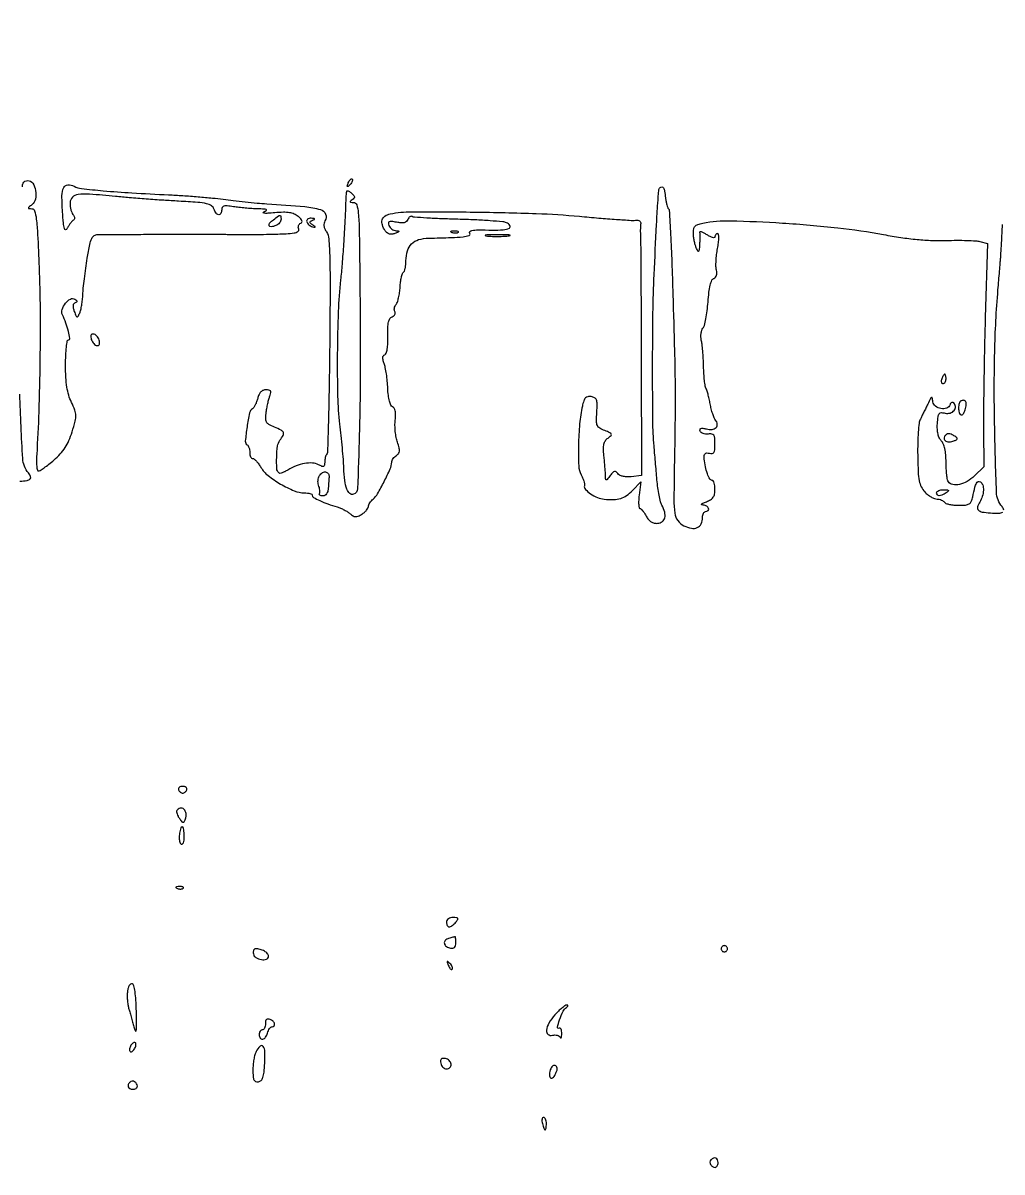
# Model space of a CAD drawing. Extents: x 0 to 4160, y 0 to 3120.
# Drawn here: x 2137.4 to 2450.9, y 2441.5 to 2809.5 of the extents above; entities that cross this region are included whole.
import ezdxf

# ---------------------------------------------------------------- set-up
doc = ezdxf.new("R2010")
doc.units = 0

msp = doc.modelspace()

# ---------------------------------------------------------------- linework, layer by layer
for points in [[(4159.499279, 606.274193, 0.000001), (4159.667734, 974.478125, 0.000057)], [(757.647081, 3119.740147, 0.000002), (520.492565, 3119.487217, 0.4139)], [(1964.75, 0.149832, 0.000016), (2717.930904, 0.232101, 0.000028), (3351.473438, 0.357111)], [(2451.490519, 2653.498783, 0.109129), (2450.934727, 2654.578649, -0.165514), (2449.164106, 2659.216896, -0.004503), (2448.556348, 2681.224011, -0.010149), (2448.595117, 2704.100016, -0.015312), (2449.643103, 2724, -0.000006), (2449.897988, 2727.054707, -0.000006), (2450.146425, 2730.03125, -0.000006), (2450.359574, 2732.584236, -0.000031), (2450.477883, 2734, 0.004942), (2450.57519, 2735.320612, 0.001393), (2450.700798, 2737.38125, 0.001404), (2450.829726, 2739.710942, 0.001482), (2450.943156, 2742, -0.004643), (2451.105003, 2744.895695, -0.068504)], [(2137.172662, 2757.019789, -0.08863), (2137.429976, 2758.19074, -0.181736), (2137.984328, 2758.782636, -0.115154), (2138.915613, 2759, -0.256363), (2140.468823, 2758.147609, -0.100611), (2141.373481, 2755.790173, -0.090938), (2141.331258, 2753.06769, -0.1792), (2140.213015, 2751.25, 0.007565), (2139.256328, 2750.476732, 0.219908), (2139.12477, 2750.199431, 0.398421), (2139.282513, 2750.029507, 0.016068), (2140.200452, 2750, -0.335479), (2141.097319, 2749.321925, -0.038203), (2141.63385, 2746.671153, -0.018546), (2142.058368, 2741.761507, -0.002407), (2142.524862, 2731.25, -0.008339), (2142.835271, 2717.672875, -0.004809), (2142.779075, 2701.32374, -0.004807), (2142.407647, 2684.940963, -0.008168), (2141.741516, 2671.25, 0.015901), (2141.674763, 2669.237212, 0.026418), (2141.762084, 2667.542188, 0.024868), (2141.959594, 2666.269978, 0.355721), (2142.291055, 2666, 0.143911), (2142.826225, 2666.157291, 0.010294), (2144.125486, 2667.031564, 0.013803), (2145.648271, 2668.166522, 0.009961), (2147.284712, 2669.511708, 0.030307), (2149.313795, 2671.473513, 0.042455), (2150.852489, 2673.469254, 0.041311), (2152.061168, 2675.738769, 0.026688), (2153.092279, 2678.533747, 0.0113), (2154.075223, 2681.98497, 0.068954), (2154.291498, 2683.822251, 0.085431), (2153.971985, 2685.475046, 0.02217), (2152.898603, 2687.973733, -0.040611), (2152.013663, 2690.26279, -0.032642), (2151.43104, 2692.838445, -0.02634), (2151.103538, 2695.960033, -0.012967), (2151, 2699.951694, -0.010648), (2151.065721, 2703.037453, -0.017598), (2151.268234, 2705.63581, -0.011777), (2151.550625, 2707.691326, -0.368067), (2151.913136, 2708, 0.454789), (2152.329493, 2708.477466, 0.024626), (2151.912642, 2710.695574, 0.028062), (2151.108377, 2713.379779, 0.025642), (2149.987789, 2716.041346, -0.194793), (2149.878248, 2717.724098, -0.088083), (2150.947488, 2719.702551, -0.097247), (2152.540673, 2721.060137, -0.272836), (2153.950298, 2721.030718, -0.031653), (2154.510651, 2720.633327, -0.202234), (2154.671513, 2720.332875, -0.286217), (2154.543712, 2720.078164, -0.056678), (2154.05951, 2719.85317, 0.154324), (2153.605922, 2719.523851, 0.134717), (2153.393798, 2718.97493, 0.08342), (2153.446705, 2718.168555, 0.030595), (2153.777791, 2717.071651, 0.008425), (2154.355107, 2715.588313, 0.232241), (2154.658683, 2715.318602, 0.353202), (2154.967474, 2715.452461, 0.015267), (2155.51979, 2716.589531, 0.047011), (2155.861019, 2717.593316, 0.015711), (2156.172902, 2719.1138, 0.015479), (2156.414431, 2720.828444, 0.01706), (2156.539814, 2722.5, -0.015176), (2156.685725, 2724.548674, -0.004918), (2157.023191, 2727.56857, -0.004897), (2157.464496, 2730.920199, -0.005487), (2157.956315, 2734.137685, -0.007153), (2158.741724, 2738.529548, -0.057082), (2159.359531, 2740.489839, -0.147667), (2160.162766, 2741.419515, -0.143873), (2161.354857, 2741.761317, 0.002075), (2162.862076, 2741.757697, 0.00008), (2168.451114, 2741.768356, 0.000143), (2175.064916, 2741.78391, 0.000101), (2182.5, 2741.805014, -0.000639), (2189.960349, 2741.81815, -0.000884), (2196.653125, 2741.809536, -0.000549), (2202.284778, 2741.786143, -0.011023), (2204, 2741.739311, 0.012083), (2205.506275, 2741.70138, 0.001641), (2208.661115, 2741.708543, 0.001889), (2212.399754, 2741.743432, 0.001593), (2216.356989, 2741.807929, 0.004922), (2221.629729, 2741.962613, 0.033502), (2224.218194, 2742.238417, 0.099099), (2225.423261, 2742.706765, 0.356261), (2225.663166, 2743.435392, -0.082323), (2225.543042, 2744.021559, -0.089827), (2225.624841, 2744.596538, -0.097199), (2225.892956, 2745.071087, -0.116733), (2226.306177, 2745.372571, 0.170933), (2226.674524, 2745.706544, 0.216902), (2226.705619, 2746.159625, 0.102854), (2226.326297, 2746.759771, 0.028192), (2225.5, 2747.523067, 0.07239), (2224.240385, 2748.286512, 0.061873), (2222.746155, 2748.710968, 0.044307), (2220.780568, 2748.838176, 0.016268), (2218, 2748.681016, -0.007952), (2215.764816, 2748.517357, -0.038796), (2214.497163, 2748.54318, -0.39619), (2214.312605, 2748.75427, -0.292833), (2214.5, 2749.024843, 0.048101), (2215.271644, 2749.437869, 0.587455), (2215.25067, 2749.702577, 0.09603), (2214.551518, 2749.872163, 0.006543), (2212.5, 2749.94072, -0.010841), (2210.696417, 2750.016518, -0.006635), (2208.573438, 2750.180209, -0.00665), (2206.474522, 2750.398272, -0.011748), (2204.75, 2750.641848, 0.015385), (2202.76645, 2750.907312, 0.091659), (2201.729838, 2750.82365, 0.203698), (2201.199937, 2750.407925, 0.126585), (2201, 2749.630842, -0.109882), (2200.735256, 2748.440711, -0.321456), (2200.042163, 2748.052131, -0.217866), (2199.184466, 2748.566368, -0.073719), (2198.529728, 2749.906337, 0.17543), (2197.73282, 2750.944545, 0.088376), (2196.186881, 2751.584569, 0.035757), (2193.3135, 2752.003402, 0.004801), (2187.21234, 2752.392322, -0.003267), (2182.420101, 2752.683047, -0.00209), (2176.856125, 2753.080458, -0.002099), (2171.407375, 2753.515549, -0.00392), (2167, 2753.920935, 0.006228), (2158.715767, 2754.644367, 0.052939), (2154.988581, 2754.528304, 0.161436), (2153.181197, 2753.639536, 0.193179), (2152.42673, 2751.913156, 0.037785), (2152.472902, 2750.891934, 0.031129), (2152.671368, 2749.819289, 0.032199), (2152.980253, 2748.853578, 0.069216), (2153.362428, 2748.173785, -0.04967), (2153.747634, 2747.54706, -0.113404), (2153.871287, 2747.009289, -0.144205), (2153.73745, 2746.554609, -0.102648), (2153.362756, 2746.173785, 0.066442), (2152.913192, 2745.778193, 0.024159), (2152.386128, 2745.110424, 0.023453), (2151.873006, 2744.31509, 0.025845), (2151.454453, 2743.5, -0.334747), (2151.02303, 2743.26317, -0.301935), (2150.637417, 2743.608587, -0.039952), (2150.325095, 2745.385334, -0.005985), (2150.027394, 2749, -0.017311), (2149.843731, 2754.158908, -0.107096), (2150.399617, 2756.73648, -0.280129), (2151.690355, 2757.617161, -0.132523), (2153.73675, 2757.178818, 0.090166), (2156.105203, 2756.459956, 0.006247), (2163.072846, 2755.744402, 0.0077), (2172.216137, 2755.062473, 0.003665), (2184, 2754.452523, -0.005441), (2188.532468, 2754.201776, -0.004191), (2193.471875, 2753.832966, -0.004238), (2198.082964, 2753.410401, -0.010086), (2201.5, 2752.998263, 0.005905), (2204.686816, 2752.586832, 0.003489), (2208.5, 2752.167204, 0.00349), (2212.313495, 2751.801335, 0.005977), (2215.5, 2751.556408, -0.004891), (2227.683961, 2750.646529, -0.050627), (2232.624916, 2749.719377, -0.228493), (2234.264624, 2748.234366, -0.24204), (2234.071778, 2746.081899, 0.097707), (2233.784518, 2745.340188, 0.078233), (2233.768585, 2744.481987, 0.066541), (2234.030213, 2743.538392, 0.044199), (2234.561236, 2742.546887, -0.128079), (2235.307388, 2740.334405, -0.010538), (2235.610709, 2734.202212, -0.008199), (2235.72792, 2724.395377, -0.001482), (2235.592846, 2706.167023, -0.001673), (2235.412014, 2692.986595, -0.002714), (2235.160071, 2681.787069, -0.000424), (2234.874964, 2671.879023, -0.191227), (2234.618702, 2671.285369, 0.103131), (2234.380298, 2670.921378, 0.032643), (2234.181744, 2670.299533, 0.031024), (2234.0456, 2669.558841, 0.029946), (2234, 2668.79815, -0.041668), (2233.920753, 2667.848879, -0.259656), (2233.626895, 2667.481502, -0.197574), (2233.091155, 2667.482621, -0.024801), (2232.020519, 2667.989018, 0.107742), (2230.068112, 2668.543557, 0.057983), (2227.557773, 2668.40849, 0.051774), (2224.815911, 2667.640665, 0.045592), (2222.163236, 2666.30113, -0.024138), (2221.230679, 2665.778915, -0.035387), (2220.361921, 2665.42032, -0.038528), (2219.655247, 2665.244611, -0.24262), (2219.312511, 2665.354156, -0.184243), (2218.656435, 2666.819363, -0.02237), (2218.613835, 2670.409381, -0.024667), (2218.909957, 2674.004147, -0.130353), (2219.656488, 2675.816374, 0.033088), (2220.705801, 2677.404593, 0.232364), (2220.760798, 2678.303959, 0.178693), (2220.072775, 2679.043683, 0.018813), (2217.890677, 2680.045283, -0.030174), (2216.130176, 2680.902289, -0.142809), (2215.354282, 2681.696494, -0.133566), (2215.099437, 2682.812648, -0.025131), (2215.292144, 2684.916603, -0.010898), (2215.539471, 2686.416875, -0.00976), (2215.860136, 2687.96144, -0.009838), (2216.202432, 2689.336948, -0.029922), (2216.508455, 2690.25, 0.05317), (2216.749465, 2691.097753, 0.204558), (2216.625793, 2691.619348, 0.190306), (2216.153609, 2691.914285, 0.045585), (2215.215397, 2692, 0.095112), (2214.296164, 2691.823544, 0.104374), (2213.541557, 2691.321236, 0.086382), (2212.954584, 2690.469058, 0.046263), (2212.529124, 2689.260017, -0.025206), (2212.195706, 2688.167892, -0.027853), (2211.763191, 2687.151699, -0.028813), (2211.300463, 2686.335404, -0.111436), (2210.887389, 2685.930402, 0.204302), (2209.94606, 2684.595443, 0.01524), (2209.128615, 2680.119254, 0.013481), (2208.56615, 2675.576642, 0.285784), (2209.144552, 2674.410662, -0.124436), (2209.473182, 2674.071495, -0.047179), (2209.748712, 2673.467107, -0.043028), (2209.936761, 2672.722717, -0.040382), (2210, 2671.940983, 0.04664), (2210.069449, 2671.198086, 0.066603), (2210.277143, 2670.570164, 0.086718), (2210.583078, 2670.146529, 0.195522), (2210.943464, 2670, -0.178697), (2211.411921, 2669.827053, -0.030206), (2212.109962, 2669.153269, -0.029739), (2212.868612, 2668.221274, -0.022554), (2213.589655, 2667.117512, 0.09398), (2215.838185, 2664.558854, 0.033498), (2219.882482, 2661.818976, 0.033358), (2224.237734, 2659.651497, 0.099095), (2227.492673, 2659, -0.028544), (2228.453345, 2658.945112, -0.044695), (2229.263473, 2658.777958, -0.055887), (2229.830455, 2658.535253, -0.269954), (2230, 2658.244111, 0.269251), (2230.398357, 2657.557989, 0.019512), (2232.418828, 2656.50682, 0.023789), (2235.022367, 2655.427069, 0.017441), (2238, 2654.470993, -0.030128), (2239.078082, 2654.094425, -0.020688), (2240.251549, 2653.545341, -0.020911), (2241.34124, 2652.920211, -0.039285), (2242.154208, 2652.313422, 0.043874), (2243.111323, 2651.612607, 0.127357), (2243.890962, 2651.379122, 0.116122), (2244.729857, 2651.543574, 0.033377), (2245.904208, 2652.17225, 0.035893), (2246.706208, 2652.757003, 0.040163), (2247.384361, 2653.430617, 0.044012), (2247.856184, 2654.090813, 0.133927), (2248, 2654.618102, -0.10014), (2248.106182, 2655.142955, -0.041134), (2248.444045, 2655.789639, -0.038569), (2248.93324, 2656.445624, -0.040072), (2249.511643, 2657.009663, 0.089278), (2250.946414, 2658.713123, 0.013774), (2253.051836, 2662.619295, 0.013731), (2254.939309, 2666.635309, 0.090054), (2255.449414, 2668.791878, -0.089861), (2255.581795, 2669.352501, -0.04942), (2255.926922, 2669.96967, -0.047115), (2256.415075, 2670.545938, -0.05512), (2256.979382, 2670.987258, 0.093775), (2257.659767, 2671.609231, 0.143295), (2257.938478, 2672.35293, 0.084234), (2257.837816, 2673.418793, 0.018187), (2257.290971, 2675.19538, -0.037735), (2256.882578, 2676.733431, -0.021562), (2256.612395, 2678.637128, -0.021443), (2256.505089, 2680.586645, -0.033093), (2256.596248, 2682.27144, 0.023358), (2256.721696, 2683.974946, 0.0562), (2256.61387, 2685.233279, 0.084843), (2256.286152, 2686.085673, 0.168586), (2255.739616, 2686.546424, -0.196708), (2255.171301, 2687.081051, -0.043584), (2254.716108, 2688.366367, -0.034998), (2254.37932, 2690.183238, -0.017877), (2254.199451, 2692.497362, 0.013456), (2254.043456, 2694.763428, 0.012613), (2253.763611, 2697.067498, 0.012693), (2253.411932, 2699.098276, 0.04164), (2253.035838, 2700.40574, -0.02794), (2252.675133, 2701.541731, -0.080299), (2252.599915, 2702.362981, -0.134969), (2252.793567, 2702.915282, -0.162276), (2253.231748, 2703.243916, 0.239649), (2253.696231, 2703.714739, 0.036231), (2254.015107, 2705.0421, 0.031272), (2254.202164, 2706.891301, 0.01615), (2254.216099, 2709.21678, -0.013519), (2254.218116, 2711.968519, -0.048064), (2254.435657, 2713.716382, -0.084165), (2254.881065, 2714.806723, -0.163596), (2255.59782, 2715.399163, 0.074517), (2256.133274, 2715.702317, 0.103876), (2256.486854, 2716.12222, 0.124151), (2256.604347, 2716.590531, 0.138972), (2256.477292, 2717.036742, -0.110549), (2256.306004, 2717.531373, -0.0698), (2256.322078, 2718.144583, -0.064761), (2256.514505, 2718.778021, -0.067216), (2256.860928, 2719.332429, 0.093953), (2257.276657, 2720.083802, 0.022314), (2257.664667, 2721.467519, 0.022178), (2257.97379, 2723.124675, 0.020286), (2258.146311, 2724.852777, -0.016719), (2258.301351, 2726.526438, -0.022865), (2258.559688, 2728.017735, -0.020696), (2258.872817, 2729.201311, -0.181246), (2259.199293, 2729.62317, 0.169805), (2259.511849, 2730.009032, 0.03058), (2259.774135, 2730.910019, 0.029917), (2259.960981, 2732.050972, 0.023139), (2260.031803, 2733.309017, -0.068465), (2260.503259, 2736.500057, -0.126097), (2261.83117, 2738.744418, -0.125411), (2264.080761, 2740.081112, -0.067323), (2267.292714, 2740.573707, 0.003116), (2274.583791, 2740.74847, 0.019347), (2278.316024, 2741.005976, 0.042223), (2280.260761, 2741.383967, 0.497943), (2280.5, 2742, -0.300373), (2280.519587, 2742.652201, -0.202479), (2281.172692, 2743.059502, -0.040633), (2283.04962, 2743.20401, -0.003769), (2287.705574, 2743.148512, 0.023914), (2291.160234, 2743.246524, 0.101237), (2293.140419, 2743.811582, 0.450918), (2293.342328, 2744.623262, 0.145031), (2292.244256, 2745.509986, 0.076529), (2291.011447, 2745.809716, 0.004031), (2286.954741, 2746.125475, 0.006276), (2282.105232, 2746.40252, 0.004519), (2276.686776, 2746.594828, -0.003324), (2271.332728, 2746.772035, -0.005062), (2266.686789, 2747.003858, -0.001996), (2262.713938, 2747.258362, -0.122002), (2262.04156, 2747.474314, 0.171163), (2261.680128, 2747.553066, 0.120146), (2261.287491, 2747.403637, 0.090781), (2260.921274, 2747.038543, 0.059936), (2260.642842, 2746.511645, -0.122822), (2260.196835, 2745.874629, -0.120832), (2259.501341, 2745.51691, -0.079784), (2258.477455, 2745.43964, -0.02838), (2257.020097, 2745.645981, 0.014314), (2255.363481, 2745.928253, 0.134933), (2254.654697, 2745.836957, 0.321183), (2254.409697, 2745.439938, 0.074576), (2254.589028, 2744.628592, 0.078141), (2254.950536, 2744.000666, 0.062468), (2255.513033, 2743.457753, 0.0634), (2256.182171, 2743.077928, 0.086943), (2256.856989, 2742.929715, -0.019347), (2257.635879, 2742.866141, -0.497408), (2257.727968, 2742.708074, -0.194518), (2257.514543, 2742.492271, -0.008225), (2256.5, 2742.074939, -0.057286), (2255.535293, 2741.818971, -0.101187), (2254.715975, 2741.865539, -0.107415), (2254.013666, 2742.224475, -0.070685), (2253.397288, 2742.895225, -0.071453), (2252.459861, 2744.790243, -0.148899), (2252.425448, 2746.421498, -0.173184), (2253.286217, 2747.633606, -0.103602), (2254.929637, 2748.335927, -0.049199), (2261.889702, 2749.027773, -0.00335), (2281.780437, 2748.909562, -0.005214), (2301.75825, 2748.448547, -0.014997), (2315.59467, 2747.568855, 0.002306), (2321.833318, 2747.012943, 0.003223), (2327.415309, 2746.5777, 0.001947), (2332.11657, 2746.260005, 0.042222), (2333.5, 2746.288804, -0.05509), (2334.287495, 2746.284977, -0.111278), (2334.870045, 2746.081152, -0.156869), (2335.187914, 2745.704819, -0.149089), (2335.235099, 2745.205296, 0.030574), (2335.143241, 2744.556699, 0.011589), (2335.091675, 2743.643106, 0.011428), (2335.08134, 2742.644528, 0.013699), (2335.118838, 2741.705296, -0.014978), (2335.181322, 2740.032911, -0.00018), (2335.257967, 2729.132181, -0.00054), (2335.328428, 2716.531591, -0.000353), (2335.383739, 2702), (2335.5, 2664.5), (2332.104865, 2664.175817, -0.033483), (2330.667699, 2664.135199, -0.047889), (2329.404663, 2664.305971, -0.057454), (2328.420171, 2664.659638, -0.132723), (2327.835862, 2665.175817, 0.078436), (2327.327191, 2665.733044, 0.23694), (2326.838663, 2665.836695, 0.141659), (2326.278951, 2665.502954, 0.024989), (2325.480997, 2664.55887, -0.004546), (2324.467396, 2663.255105, -0.229105), (2324.183346, 2663.117741, -0.395039), (2324.003394, 2663.286207, -0.009086), (2323.942598, 2664.55887, 0.010009), (2323.891444, 2665.589785, 0.002721), (2323.769102, 2667.217133, 0.002752), (2323.610064, 2669.062232, 0.002857), (2323.43258, 2670.882432, -0.020075), (2323.29218, 2673.116197, -0.062342), (2323.445424, 2674.614929, -0.091311), (2323.912544, 2675.694004, -0.086865), (2324.739982, 2676.557728, 0.029644), (2325.696789, 2677.351971, 0.320575), (2325.790294, 2677.817425, 0.186642), (2325.362738, 2678.240021, 0.011461), (2323.67471, 2678.92917, -0.04459), (2322.072299, 2679.710755, -0.155777), (2321.324234, 2680.565739, -0.103974), (2321.049627, 2681.903052, -0.01438), (2321.14498, 2684.753875, 0.01239), (2321.24627, 2687.459807, 0.089143), (2321.032401, 2688.742771, 0.182736), (2320.446259, 2689.432368, 0.090536), (2319.341644, 2689.803646, 0.082447), (2318.268573, 2689.78127, 0.158866), (2317.522298, 2689.373124, 0.107905), (2316.979161, 2688.467548, 0.027293), (2316.51741, 2686.803646, 0.031848), (2315.646933, 2681.138106, 0.017885), (2315.277816, 2674.181529, 0.014053), (2315.348765, 2667.64882, 0.117036), (2316.138257, 2664.817946, -0.027053), (2316.610742, 2663.842057, -0.027571), (2316.971741, 2662.826929, -0.028662), (2317.184755, 2661.914028, -0.093058), (2317.176303, 2661.295004, 0.243929), (2317.515257, 2660.113041, 0.05324), (2319.178516, 2658.693152, 0.051307), (2321.369079, 2657.502916, 0.07442), (2323.5, 2656.966447, 0.029846), (2326.542261, 2656.849604, 0.069234), (2328.79238, 2657.211654, 0.078568), (2330.681536, 2658.134954, 0.048136), (2332.569645, 2659.75), (2335.220229, 2662.5), (2334.705271, 2658.25, 0.016065), (2334.560757, 2656.62046, 0.027071), (2334.557742, 2655.248437, 0.02626), (2334.665241, 2654.22289, 0.368957), (2334.926177, 2654, -0.192239), (2335.290005, 2653.854748, -0.029239), (2335.835115, 2653.27271, -0.029188), (2336.425881, 2652.472294, -0.02152), (2336.987092, 2651.524118, 0.050733), (2337.718125, 2650.438831, 0.080232), (2338.562262, 2649.703649, 0.087523), (2339.537736, 2649.312, 0.072569), (2340.656072, 2649.242226, 0.136665), (2342.144283, 2649.792595, 0.181501), (2342.935427, 2650.9849, 0.126101), (2342.892082, 2652.780479, 0.054149), (2341.989131, 2655.020309, -0.063025), (2341.563519, 2656.132411, -0.012735), (2341.113053, 2658.203575, -0.013253), (2340.711799, 2660.655881, -0.012056), (2340.426254, 2663.204567, -0.000115), (2340.186691, 2665.943934, -0.000085), (2339.923054, 2668.972592, -0.000086), (2339.675097, 2671.832476, -0.000194), (2339.488394, 2674, -0.018953), (2339.103374, 2682.076918, -0.00254), (2339.024183, 2699.106033, -0.003141), (2339.14114, 2716.53217, -0.008508), (2339.512, 2728.886951, -0.000521), (2340.281749, 2744.888857, -0.004868), (2340.687883, 2751.782695, -0.005346), (2341.01307, 2755.87631, -0.175632), (2341.426529, 2756.759862, -0.208692), (2342.004645, 2756.986703, -0.267925), (2342.479436, 2756.688297, -0.07904), (2342.846708, 2755.610351, -0.014146), (2343.149134, 2753.5, 0.016829), (2343.325492, 2752.31468, 0.021277), (2343.571502, 2751.234375, 0.019926), (2343.846679, 2750.364251, 0.135666), (2344.104434, 2750, -0.210936), (2344.363091, 2749.490466, -0.000597), (2344.773712, 2741.715625, -0.003349), (2345.170139, 2732.88728, -0.002067), (2345.523888, 2722.5, -0.000912), (2346.030762, 2704.456953, -0.004078), (2346.222298, 2693.878548, -0.005014), (2346.221538, 2684.338262, -0.001893), (2346.036209, 2671, 0.001896), (2345.839982, 2656.871058, 0.036011), (2346.113134, 2652.463677, 0.129133), (2347.064263, 2650.154613, 0.111957), (2349.071835, 2648.462853, 0.071976), (2351.437127, 2647.6433, 0.154093), (2353.336214, 2647.86447, 0.182628), (2354.55772, 2649.080118, 0.107038), (2355, 2651.122445, -0.05129), (2355.073889, 2651.840854, -0.071223), (2355.29375, 2652.448468, -0.091278), (2355.618307, 2652.856918, -0.181272), (2356, 2653, 0.18969), (2356.802562, 2653.315841, 0.300367), (2356.970222, 2654.008881, 0.177632), (2356.338578, 2654.762114, 0.119639), (2355.25, 2655.078947, -0.081856), (2354.736313, 2655.187592, -0.528402), (2354.686841, 2655.401972, -0.105545), (2355.140214, 2655.722274, -0.013645), (2356.25, 2656.162281, 0.045935), (2357.606517, 2656.804196, 0.106747), (2358.428195, 2657.564285, 0.107023), (2358.86176, 2658.594378, 0.046322), (2359, 2660.083333, 0.028679), (2358.93585, 2661.200834, 0.044881), (2358.74051, 2662.143229, 0.056198), (2358.456835, 2662.802458, 0.269278), (2358.116631, 2663, -0.269858), (2357.351061, 2663.445643, -0.040026), (2356.565016, 2665.130721, -0.038315), (2355.922271, 2667.367053, -0.032044), (2355.579467, 2669.813639, -0.036019), (2355.575934, 2670.940028, -0.164723), (2355.824444, 2671.535459, -0.214704), (2356.335773, 2671.767441, -0.064767), (2357.202642, 2671.657259, 0.093185), (2358.110585, 2671.59365, 0.232831), (2358.654349, 2671.944799, 0.117177), (2358.932819, 2672.824419, 0.018329), (2359, 2674.656478, 0.019099), (2358.926756, 2676.57322, 0.131527), (2358.617104, 2677.454359, 0.218101), (2357.991281, 2677.831052, 0.064185), (2356.842953, 2677.812858, -0.058517), (2355.985287, 2677.789579, -0.067908), (2355.190047, 2677.971902, -0.078944), (2354.575323, 2678.32268, -0.14252), (2354.245081, 2678.793616, -0.131079), (2354.208198, 2679.337123, -0.271961), (2354.480128, 2679.644682, -0.117864), (2355.131887, 2679.697644, -0.023089), (2356.293033, 2679.462589, 0.084224), (2358.094267, 2679.322075, 0.173257), (2359.361056, 2679.908131, 0.235651), (2359.737983, 2681.003124, 0.140718), (2359.175576, 2682.293805, -0.075135), (2358.744499, 2683.012058, -0.017981), (2358.259982, 2684.32068, -0.018076), (2357.807324, 2685.880198, -0.017015), (2357.458147, 2687.5, 0.009669), (2357.136806, 2689.104749, 0.011196), (2356.767333, 2690.61875, 0.010302), (2356.400681, 2691.882614, 0.062851), (2356.118661, 2692.5, -0.101899), (2355.868259, 2693.184, -0.009572), (2355.637302, 2694.96875, -0.011958), (2355.451854, 2697.129101, -0.009129), (2355.348751, 2699.5, 0.00762), (2355.2486, 2701.975027, 0.007581), (2355.072963, 2704.450109, 0.007465), (2354.854427, 2706.607893, 0.029246), (2354.622292, 2707.925903, -0.049736), (2354.484425, 2708.953077, -0.043881), (2354.542414, 2710.03244, -0.046323), (2354.773605, 2711.002514, -0.091803), (2355.158107, 2711.690507, 0.111417), (2355.619484, 2712.596983, 0.014733), (2356.091376, 2714.712978, 0.016486), (2356.500002, 2717.294458, 0.013149), (2356.775035, 2720.099892, -0.012555), (2357.076531, 2723.213302, -0.029628), (2357.495935, 2725.506577, -0.037551), (2358.008909, 2727.079819, -0.206391), (2358.633355, 2727.689547, 0.128191), (2359.141988, 2728.05374, 0.098546), (2359.46949, 2728.656164, 0.080944), (2359.580988, 2729.447639, 0.054512), (2359.461998, 2730.354258, -0.057072), (2359.318522, 2731.492445, -0.016536), (2359.356983, 2733.265001, -0.016396), (2359.533328, 2735.274045, -0.016821), (2359.840008, 2737.25, 0.016042), (2360.1303, 2739.101331, 0.029246), (2360.229614, 2740.627593, 0.031614), (2360.166592, 2741.737792, 0.379512), (2359.870895, 2742, 0.116724), (2359.538706, 2741.92138, 0.10053), (2359.255825, 2741.699478, 0.092991), (2359.065928, 2741.367648, 0.083779), (2359, 2740.976947, -0.362768), (2358.790502, 2740.726197, -0.10726), (2358.251217, 2740.745038, -0.056195), (2357.429624, 2741.055129, -0.026724), (2356.450951, 2741.624095, 0.020392), (2355.483102, 2742.203281, 0.046187), (2354.699879, 2742.540138, 0.09942), (2354.220964, 2742.595787, 0.444425), (2354.069372, 2742.397148, -0.040491), (2354.123667, 2741.874985, -0.00703), (2354.132215, 2740.882287, -0.007601), (2354.108094, 2739.714345, -0.006742), (2354.048136, 2738.5, -0.005193), (2353.918517, 2736.732546, -0.18334), (2353.743236, 2736.36618, -0.504882), (2353.506548, 2736.407587, -0.014165), (2353, 2737.5, -0.034182), (2352.665175, 2738.454055, -0.017704), (2352.372382, 2739.683594, -0.017517), (2352.159722, 2740.973901, -0.025392), (2352.070285, 2742.125, -0.051816), (2352.176647, 2743.50771, -0.144524), (2352.610684, 2744.36776, -0.122751), (2353.494113, 2744.936608, -0.032613), (2355.125, 2745.375, -0.055486), (2363.942003, 2746.139903, -0.009773), (2380.575814, 2745.409751, -0.011309), (2398.308524, 2743.880436, -0.019346), (2413, 2741.700084, 0.010432), (2418.515247, 2740.780832, 0.012524), (2423.738348, 2740.155026, 0.013482), (2428.594015, 2739.828046, 0.018146), (2433, 2739.810477, -0.007178), (2436.428931, 2739.872015, -0.008248), (2439.702799, 2739.829754, -0.007532), (2442.472015, 2739.706533, -0.046321), (2443.88187, 2739.490416), (2446.263739, 2738.895702), (2445.572897, 2715.197851, 0.001786), (2445.318156, 2705.23793, 0.001602), (2445.123997, 2694.908172, 0.001606), (2445.009204, 2685.635112, 0.005036), (2445.014844, 2679.404437), (2445.147633, 2667.308874), (2442.099141, 2664.431587, -0.055853), (2439.749819, 2662.664366, -0.076544), (2437.297216, 2661.683217, -0.100103), (2435.181375, 2661.623506, -0.193834), (2433.765313, 2662.5, -0.115248), (2433.477213, 2663.173621, -0.014144), (2433.241942, 2664.76942, -0.01613), (2433.074915, 2666.710544, -0.012676), (2433.015313, 2668.821429, 0.020396), (2432.912006, 2671.185824, 0.034025), (2432.609532, 2673.154188, 0.041335), (2432.132075, 2674.680787, 0.100248), (2431.482393, 2675.660464, -0.089601), (2430.858623, 2676.559297, -0.050889), (2430.43299, 2677.817271, -0.043283), (2430.218216, 2679.363101, -0.029785), (2430.232393, 2681.132881, -0.014119), (2430.453555, 2683.434401, -0.13059), (2430.82498, 2684.354309, -0.239881), (2431.49918, 2684.685385, -0.057755), (2432.771959, 2684.519282, 0.134983), (2434.330625, 2684.555437, 0.147804), (2435.589015, 2685.388951, 0.18339), (2436.014824, 2686.633944, 0.199767), (2435.486634, 2687.793128, 0.135638), (2435.161836, 2687.961921, 0.159461), (2434.818432, 2687.925169, 0.127738), (2434.507239, 2687.675071, 0.07431), (2434.279762, 2687.25, -0.21877), (2433.21134, 2686.156451, -0.134166), (2431.385623, 2685.974141, -0.126232), (2429.640534, 2686.749994, -0.191079), (2428.819551, 2688.171624, 0.016815), (2428.593099, 2689.417999, 0.47566), (2428.336536, 2689.548152, 0.175284), (2427.999251, 2689.223999, 0.005167), (2427.133329, 2687.421624, -0.002344), (2426.537381, 2686.163033, -0.00181), (2425.876328, 2684.796412, -0.00183), (2425.249627, 2683.524513, -0.004387), (2424.773333, 2682.587438, 0.090956), (2424.391791, 2681.343487, 0.01055), (2424.113797, 2678.429003, 0.012404), (2423.94089, 2674.916767, 0.009835), (2423.922982, 2671.116787, 0.006834), (2424.077132, 2665.733103, 0.037101), (2424.416237, 2662.834546, 0.068414), (2425.069105, 2660.911232, 0.07271), (2426.207292, 2659.279348, 0.036899), (2427.157096, 2658.407127, 0.035281), (2428.238569, 2657.669559, 0.037353), (2429.287186, 2657.158691, 0.094951), (2430.115297, 2657, -0.051237), (2430.836919, 2656.925858, -0.048112), (2431.544554, 2656.70625, -0.051646), (2432.135389, 2656.383271, -0.103809), (2432.5, 2656, 0.170287), (2432.979628, 2655.612236, 0.031446), (2434.088554, 2655.29375, 0.03055), (2435.493038, 2655.073256, 0.023664), (2437.039965, 2655, 0.02105), (2439.267683, 2655.093828, 0.116003), (2440.402184, 2655.463707, 0.15583), (2441.080394, 2656.244052, 0.047687), (2441.564471, 2657.75, -0.00694), (2442.276505, 2660.796676, -0.057256), (2442.774186, 2662.127537, -0.199494), (2443.314555, 2662.587078, -0.219552), (2443.992937, 2662.504365, -0.185705), (2444.745061, 2661.514985, -0.078773), (2444.957115, 2659.834824, -0.067164), (2444.62805, 2657.868338, -0.06467), (2443.787855, 2656.03191, 0.071377), (2443.101243, 2654.476613, 0.268325), (2443.356098, 2653.48298, 0.158594), (2444.545668, 2652.862386, 0.025079), (2447.197721, 2652.552993, 0.018018), (2449.906162, 2652.471834, 0.12328), (2451.188969, 2652.801301, 0.345882)], [(2136.371576, 2662.70491, 0.021412), (2138.666133, 2662.967755, 0.1545), (2139.648966, 2663.458927, 0.307484), (2139.805572, 2664.215337, 0.075206), (2139.113244, 2665.363549, -0.160259), (2137.283496, 2670.013232, -0.005071), (2136.316988, 2690.583025, -0.010296)]]:
    msp.add_lwpolyline(points, format="xyb")
for points in [[(2242.124088, 2757.733333, -0.011214), (2241.463552, 2757.106486, -0.400052), (2241.270328, 2757.111181, -0.286372), (2241.21821, 2757.336218, -0.008399), (2241.564293, 2758.293128, -0.036269), (2241.866277, 2758.940734, -0.070189), (2242.210949, 2759.395085, -0.120343), (2242.538684, 2759.59249, -0.278911), (2242.806872, 2759.526461, -0.20742), (2242.927901, 2759.220211, -0.082976), (2242.837219, 2758.768815, -0.063152), (2242.558688, 2758.246577, -0.043285)], [(2242.797334, 2752.853584, 0.026719), (2242.221561, 2752.443648, 0.363269), (2242.173596, 2752.209151, 0.254304), (2242.414352, 2752.052235, 0.017705), (2243.25, 2752.015313, -0.329864), (2244.256171, 2751.25675, -0.049262), (2244.762718, 2748.610082, -0.018357), (2245.046902, 2743.347533, -0.001682), (2245.228648, 2730.25, -0.002705), (2245.383772, 2699.848832, -0.006768), (2245.076558, 2677.655819, -0.002549), (2244.512645, 2660.29736, -0.299817), (2243.265254, 2658.550647, -0.282006), (2242.054485, 2658.773057, -0.121157), (2241.091618, 2660.185763, -0.059815), (2240.429993, 2662.917437, -0.02029), (2240.112681, 2667, 0.008972), (2239.964237, 2669.699362, 0.003611), (2239.668679, 2673.38125, 0.003572), (2239.293319, 2677.34287, 0.004515), (2238.887032, 2681, -0.024082), (2238.248619, 2689.911527, -0.007447), (2238.134694, 2703.365109, -0.007672), (2238.432985, 2717.065288, -0.018539), (2239.183727, 2727.166528, 0.007932), (2239.67004, 2732.248922, 0.004013), (2240.129577, 2738.664423, 0.003494), (2240.557227, 2746.226338, 0.002347), (2240.944915, 2754.872445, -0.052245), (2241.040622, 2755.530116, -0.327748), (2241.287432, 2755.73318, -0.171419), (2241.707521, 2755.610329, -0.017171), (2242.547334, 2754.960716, -0.02978), (2243.292543, 2754.263321, -0.161609), (2243.524376, 2753.769006, -0.223661), (2243.37786, 2753.329802, -0.060935)], [(2220, 2746.606989, -0.104296), (2219.877764, 2746.027358, -0.066683), (2219.517331, 2745.437957, -0.062725), (2218.985068, 2744.928518, -0.068054), (2218.356872, 2744.58345, -0.054799), (2216.859413, 2744.190031, -0.344208), (2216.216417, 2744.554422, -0.28895), (2216.35505, 2745.360243, -0.047579), (2217.573001, 2746.478529, -0.00494), (2219.205141, 2747.688151, -0.144758), (2219.68807, 2747.859198, -0.397776), (2219.94335, 2747.642297, -0.027338)], [(2228.229167, 2745.8125, 0.083716), (2228.486119, 2745.32936, 0.051259), (2228.93099, 2744.859668, 0.049672), (2229.483253, 2744.472989, 0.061964), (2230.0625, 2744.236369, 0.006703), (2230.8634, 2744.031324, 0.445829), (2230.967883, 2744.10304, 0.274397), (2230.902507, 2744.255493, 0.004731), (2230.136847, 2744.802818, -0.022599), (2229.42869, 2745.348288, -0.220802), (2229.273695, 2745.682159, -0.27193), (2229.442858, 2745.9702, -0.032574), (2230.136847, 2746.300002, 0.030313), (2230.670341, 2746.550584, 0.458344), (2230.708309, 2746.727393, 0.208447), (2230.46603, 2746.863479, 0.014433), (2229.666667, 2746.921053, 0.064316), (2228.994449, 2746.863492, 0.111215), (2228.488151, 2746.627981, 0.151452), (2228.227143, 2746.257122, 0.159943)], [(2276.729167, 2742.395833, -0.126455), (2276.402231, 2742.202593, -0.060344), (2275.916927, 2742.123424, -0.05415), (2275.359369, 2742.160852, -0.051402), (2274.8125, 2742.316886, -0.054073), (2274.395823, 2742.538436, -0.470617), (2274.37858, 2742.720685, -0.168741), (2274.670344, 2742.862007, -0.018894), (2275.416667, 2742.921053, -0.028489), (2276.112848, 2742.910055, -0.077125), (2276.592839, 2742.799335, -0.208169), (2276.77538, 2742.614691, -0.296942)], [(2285.727696, 2741.278268, 0.02012), (2287.234338, 2741.152063, 0.010546), (2289.11537, 2741.110215, 0.010474), (2291.048239, 2741.148479, 0.015806), (2292.727696, 2741.270202, 0.062969), (2293.351289, 2741.416037, 0.78507), (2293.335636, 2741.550546, 0.026082), (2292.006031, 2741.645979, 0.004587), (2289.5, 2741.67186, 0.004873), (2286.985512, 2741.650253, 0.021409), (2285.504386, 2741.559569, 0.613017), (2285.45162, 2741.422293, 0.180442)], [(2159.154497, 2708.448034, 0.061282), (2159.386587, 2707.733074, 0.053155), (2159.79375, 2707.057674, 0.055874), (2160.305054, 2706.520093, 0.094625), (2160.845503, 2706.217698, 0.100052), (2161.389327, 2706.151022, 0.215807), (2161.751111, 2706.34986, 0.158392), (2161.910592, 2706.817, 0.05162), (2161.845503, 2707.551966, 0.061282), (2161.613413, 2708.266926, 0.053155), (2161.20625, 2708.942326, 0.055874), (2160.694946, 2709.479907, 0.094625), (2160.154497, 2709.782302, 0.100052), (2159.610673, 2709.848978, 0.215807), (2159.248889, 2709.65014, 0.158392), (2159.089408, 2709.183, 0.05162)], [(2431.638374, 2695.5, 0.055937), (2431.488865, 2694.925634, 0.100118), (2431.516384, 2694.440625, 0.147206), (2431.710807, 2694.122486, 0.184534), (2432.031385, 2694, 0.152681), (2432.400789, 2694.115494, 0.098158), (2432.715469, 2694.440625, 0.08088), (2432.92777, 2694.926468, 0.062722), (2433, 2695.5, 0.024748), (2432.971531, 2696.074824, 0.039339), (2432.884553, 2696.559375, 0.046727), (2432.758929, 2696.903916, 0.289661), (2432.606989, 2697, 0.222225), (2432.420671, 2696.912889, 0.030693), (2432.160341, 2696.559375, 0.030395), (2431.887494, 2696.074558, 0.02136)], [(2437.63948, 2688.306147, 0.15094), (2437.120892, 2687.323937, 0.06076), (2437.021581, 2685.793339, 0.066473), (2437.282228, 2684.433128, 0.322732), (2437.883369, 2684, 0.276209), (2438.668624, 2684.469617, 0.059711), (2439.270563, 2686.005335, 0.059345), (2439.49505, 2687.649153, 0.264522), (2439.0456, 2688.471818, 0.091359), (2438.704527, 2688.604642, 0.076758), (2438.316313, 2688.618598, 0.076668), (2437.941553, 2688.514752, 0.090759)], [(2432.542705, 2677.069098, 0.210158), (2432.423974, 2676.222198, 0.214103), (2432.968857, 2675.571124, 0.128164), (2434.122385, 2675.340671, 0.077317), (2435.493604, 2675.635919, 0.026808), (2436.317462, 2676.003842, 0.22162), (2436.562699, 2676.31918, 0.275533), (2436.452076, 2676.661085, 0.038814), (2435.833846, 2677.123851, 0.03435), (2434.661563, 2677.758651, 0.111524), (2433.801308, 2677.937961, 0.158161), (2433.124208, 2677.705766, 0.093556)], [(2235.4, 2664.166667, 0.003377), (2235.351647, 2663.553939, 0.00098), (2235.285313, 2662.608333, 0.000985), (2235.214765, 2661.542704, 0.001052), (2235.15, 2660.5, -0.05014), (2234.983348, 2659.468136, -0.085034), (2234.619595, 2658.674947, -0.109168), (2234.090561, 2658.17845, -0.13486), (2233.440983, 2658, -0.047331), (2232.874186, 2658.053775, -0.100023), (2232.467381, 2658.220313, -0.172539), (2232.283793, 2658.466308, -0.208935), (2232.315851, 2658.75, 0.123104), (2232.43614, 2659.169112, 0.03429), (2232.412723, 2659.856925, 0.032401), (2232.277427, 2660.657744, 0.029032), (2232.036342, 2661.465064, -0.114587), (2231.850734, 2663.003541, -0.107027), (2232.351942, 2664.509133, -0.128672), (2233.338896, 2665.48599, -0.205025), (2234.5, 2665.625845, -0.1033), (2234.874386, 2665.425939, -0.080627), (2235.176875, 2665.07655, -0.077362), (2235.362892, 2664.634427, -0.082522)], [(2433, 2659, -0.031558), (2431.698623, 2658.270972, -0.112355), (2430.772965, 2658.060308, -0.234725), (2430.224247, 2658.332924, -0.163584), (2430, 2659, -0.210568), (2430.167975, 2659.381177, -0.082215), (2430.660937, 2659.701752, -0.062416), (2431.388595, 2659.917196, -0.042523), (2432.25, 2659.984687, -0.011293), (2433.444209, 2659.949578, -0.220444), (2433.762149, 2659.781653, -0.409657), (2433.728886, 2659.520491, -0.023197)], [(2187.191667, 2563.925, 0.073624), (2187.399741, 2563.514089, 0.066918), (2187.723802, 2563.165781, 0.070382), (2188.110048, 2562.930417, 0.102038), (2188.5, 2562.85, 0.102038), (2188.889952, 2562.930417, 0.070382), (2189.276198, 2563.165781, 0.066918), (2189.600259, 2563.514089, 0.073624), (2189.808333, 2563.925, 0.159683), (2189.810399, 2564.333474, 0.143818), (2189.571823, 2564.684219, 0.107546), (2189.111023, 2564.920344, 0.064908), (2188.5, 2565, 0.064908), (2187.888977, 2564.920344, 0.107546), (2187.428177, 2564.684219, 0.143818), (2187.189601, 2564.333474, 0.159683)], [(2186.647693, 2557.238972, 0.168583), (2186.555307, 2556.824958, 0.05004), (2186.69535, 2556.182039, 0.043976), (2187.010117, 2555.442428, 0.035292), (2187.470409, 2554.709581, 0.014298), (2188.257488, 2553.695372, 0.203935), (2188.65499, 2553.488488, 0.300875), (2188.984871, 2553.671709, 0.028227), (2189.384977, 2554.560852, 0.125654), (2189.585585, 2556.276347, 0.167217), (2188.88674, 2557.669481, 0.252866), (2187.72469, 2558.002533, 0.20297)], [(2187.92569, 2551.75, 0.031708), (2187.521261, 2549.987248, 0.044759), (2187.404321, 2548.380963, 0.053116), (2187.559664, 2547.123526, 0.199634), (2188.013964, 2546.49137, 0.307689), (2188.396678, 2546.507997, 0.137788), (2188.71922, 2546.926574, 0.067306), (2188.933329, 2547.771176, 0.028474), (2189, 2548.940983, 0.015365), (2188.963954, 2550.113677, 0.025146), (2188.853125, 2551.101414, 0.022583), (2188.696204, 2551.847967, 0.342095), (2188.5, 2552, 0.046922), (2188.303213, 2551.981492, 0.055812), (2188.125046, 2551.926562, 0.065087), (2187.990463, 2551.845787, 0.154033)], [(2186.8125, 2532.316886, 0.051402), (2187.359369, 2532.160852, 0.05415), (2187.916927, 2532.123424, 0.060344), (2188.402231, 2532.202593, 0.126455), (2188.729167, 2532.395833, 0.296942), (2188.77538, 2532.614691, 0.208169), (2188.592839, 2532.799335, 0.077125), (2188.112848, 2532.910055, 0.028489), (2187.416667, 2532.921053, 0.018894), (2186.670344, 2532.862007, 0.168741), (2186.37858, 2532.720685, 0.470617), (2186.395823, 2532.538436, 0.054073)], [(2273, 2521.5, 0.056567), (2273.06512, 2520.926247, 0.075975), (2273.257782, 2520.440625, 0.095133), (2273.542775, 2520.115056, 0.167044), (2273.877555, 2520, 0.117955), (2274.299442, 2520.100931, 0.036411), (2274.863015, 2520.440625, 0.034151), (2275.45889, 2520.925951, 0.031583), (2276, 2521.5, 0.027702), (2276.605635, 2522.317973, 0.285199), (2276.61621, 2522.719951, 0.243483), (2276.250092, 2522.95142, 0.02153), (2275.122445, 2523, 0.064485), (2274.286452, 2522.891732, 0.089651), (2273.603741, 2522.573317, 0.107148), (2273.159295, 2522.088601, 0.132926)], [(2273.694661, 2516.300017, 0.137252), (2272.604054, 2515.666222, 0.248196), (2272.32119, 2514.700739, 0.197146), (2272.96525, 2513.740601, 0.100101), (2274.332866, 2513.176676, 0.089805), (2275.064263, 2513.167582, 0.162135), (2275.587964, 2513.445688, 0.135583), (2275.899788, 2514.028012, 0.055584), (2276, 2514.926676, 0.011344), (2275.982141, 2515.713761, 0.020419), (2275.926562, 2516.356886, 0.017601), (2275.848463, 2516.834049, 0.485463), (2275.75, 2516.883999, -0.037184), (2275.577181, 2516.818928, -0.002234), (2275.043119, 2516.664604, -0.003339), (2274.404398, 2516.487726, -0.00246)], [(2361, 2513, 0.099038), (2361.076342, 2512.618362, 0.097945), (2361.29375, 2512.29375, 0.097945), (2361.618362, 2512.076342, 0.099038), (2362, 2512, 0.099038), (2362.381638, 2512.076342, 0.097945), (2362.70625, 2512.29375, 0.097945), (2362.923658, 2512.618362, 0.099038), (2363, 2513, 0.099038), (2362.923658, 2513.381638, 0.097945), (2362.70625, 2513.70625, 0.097945), (2362.381638, 2513.923658, 0.099038), (2362, 2514, 0.099038), (2361.618362, 2513.923658, 0.097945), (2361.29375, 2513.70625, 0.097945), (2361.076342, 2513.381638, 0.099038)], [(2211.176676, 2511.332473, 0.21085), (2211.978502, 2510.178195, 0.097627), (2213.727516, 2509.532976, 0.120827), (2215.356099, 2509.666343, 0.322699), (2216, 2510.56013, 0.185837), (2215.66826, 2511.421863, 0.076368), (2214.681207, 2512.225609, 0.066072), (2213.311846, 2512.802953, 0.066862), (2211.844888, 2513, 0.181586), (2211.493232, 2512.867934, 0.118337), (2211.239592, 2512.510164, 0.08715), (2211.126125, 2511.97058, 0.05629)], [(2273.564293, 2507.706872, 0.036269), (2273.866277, 2507.059266, 0.070189), (2274.210949, 2506.604915, 0.120343), (2274.538684, 2506.40751, 0.278911), (2274.806872, 2506.473539, 0.20742), (2274.927901, 2506.779789, 0.082976), (2274.837219, 2507.231185, 0.063152), (2274.558688, 2507.753423, 0.043285), (2274.124088, 2508.266667, 0.011214), (2273.463552, 2508.893514, 0.400052), (2273.270328, 2508.888819, 0.286372), (2273.21821, 2508.663782, 0.008399)], [(2170.816995, 2499.309286, 0.028457), (2170.742606, 2498.051657, 0.018293), (2170.792876, 2496.590853, 0.018387), (2170.947637, 2495.160142, 0.032577), (2171.19449, 2494, -0.00041), (2171.532954, 2492.795631, -0.000182), (2171.977588, 2491.20625, -0.00018), (2172.447212, 2489.522841, -0.000243), (2172.870653, 2488, 0.041052), (2173.34562, 2486.709966, 0.738916), (2173.626516, 2486.748628, 0.042897), (2173.741904, 2488.273286, 0.002526), (2173.671015, 2492.91951, 0.009693), (2173.525918, 2496.573013, 0.023219), (2173.240423, 2499.268852, 0.025164), (2172.852224, 2501.161953, 0.254982), (2172.322143, 2501.728796, 0.228524), (2171.837162, 2501.665511, 0.109232), (2171.387133, 2501.2052, 0.0715), (2171.028393, 2500.388197, 0.038772)], [(2307.75, 2491.835347, 0.046378), (2305.808886, 2489.201261, 0.105719), (2305.008473, 2486.877604, 0.258942), (2305.534825, 2485.5812, 0.237877), (2306.952053, 2485.277211, -0.05798), (2307.733447, 2485.387284, -0.070112), (2308.468459, 2485.301729, -0.083089), (2309.04675, 2485.04232, -0.149656), (2309.373105, 2484.643842, 0.187796), (2309.555381, 2484.452211, 0.414086), (2309.727527, 2484.514277, 0.082227), (2309.86109, 2484.986754, 0.019311), (2309.921053, 2485.809017, 0.039393), (2309.883395, 2486.653395, 0.087987), (2309.694833, 2487.265489, 0.170931), (2309.395591, 2487.548683, 0.24812), (2309.040082, 2487.524772, -0.655754), (2308.56646, 2487.853857, -0.035704), (2309.219955, 2490.227606, -0.024984), (2310.361991, 2493.006064, -0.134848), (2311.413801, 2494.234687, 0.032742), (2311.795467, 2494.530998, 0.183142), (2311.913543, 2494.7562, 0.363509), (2311.818758, 2494.901927, 0.08028), (2311.5, 2494.945737, 0.148752), (2310.958649, 2494.766957, 0.019534), (2309.985937, 2494.02231, 0.021294), (2308.876208, 2493.019122, 0.016359)], [(2215, 2488.968615, -0.048824), (2214.926259, 2488.215246, -0.068824), (2214.70625, 2487.578281, -0.089007), (2214.381831, 2487.149351, -0.188615), (2214, 2487, 0.148195), (2213.618646, 2486.884432, 0.098894), (2213.29375, 2486.559375, 0.082425), (2213.074694, 2486.073457, 0.064853), (2213, 2485.5, 0.145944), (2213.331197, 2484.389495, 0.302105), (2214.1272, 2484.04887, 0.19441), (2215.080272, 2484.655013, 0.091385), (2215.710251, 2486, -0.038887), (2215.975456, 2486.765484, -0.050447), (2216.339118, 2487.4125, -0.059916), (2216.740524, 2487.858742, -0.181596), (2217.116631, 2488, 0.207562), (2217.792866, 2488.29336, 0.25736), (2217.958995, 2488.948391, 0.145767), (2217.46047, 2489.770897, 0.092764), (2216.5, 2490.361626, 0.086117), (2215.836898, 2490.492319, 0.195231), (2215.367392, 2490.31408, 0.155809), (2215.0868, 2489.816231, 0.051069)], [(2171.638374, 2481.5, 0.049166), (2171.480468, 2480.92532, 0.08982), (2171.484956, 2480.440625, 0.13955), (2171.644659, 2480.122874, 0.209945), (2171.924396, 2480, 0.142471), (2172.296202, 2480.108138, 0.060245), (2172.702003, 2480.440625, 0.052856), (2173.077603, 2480.926166, 0.046632), (2173.361626, 2481.5, 0.049166), (2173.519532, 2482.07468, 0.08982), (2173.515044, 2482.559375, 0.13955), (2173.355341, 2482.877126, 0.209945), (2173.075604, 2483, 0.142471), (2172.703798, 2482.891862, 0.060245), (2172.297997, 2482.559375, 0.052856), (2171.922397, 2482.073834, 0.046632)], [(2212.035184, 2480.065741, 0.058575), (2211.636549, 2479.051174, 0.021005), (2211.304085, 2477.531352, 0.020502), (2211.07609, 2475.818838, 0.022843), (2211, 2474.154225, 0.016497), (2211.068586, 2472.076095, 0.09359), (2211.344107, 2471.008745, 0.199095), (2211.883638, 2470.517598, 0.122845), (2212.75, 2470.429822, 0.158566), (2213.623569, 2470.860465, 0.116646), (2214.206293, 2471.777585, 0.05777), (2214.5722, 2473.426428, 0.012505), (2214.799904, 2476.341338, 0.021184), (2214.83928, 2480.060164, 0.152874), (2214.257188, 2481.731333, 0.460556), (2213.308111, 2481.796952, 0.07143)], [(2271.172882, 2476.340813, 0.073891), (2271.419956, 2475.637353, 0.07517), (2271.859855, 2475.040739, 0.081554), (2272.419217, 2474.639163, 0.115485), (2273.013695, 2474.5, 0.200576), (2274.092025, 2474.950707, 0.224971), (2274.46091, 2476.005515, 0.174236), (2273.890898, 2477.182049, 0.147142), (2272.659187, 2477.827118, 0.055061), (2271.812957, 2477.895168, 0.191187), (2271.318374, 2477.681626, 0.191187), (2271.104832, 2477.187043, 0.055061)], [(2306.398607, 2474.596371, 0.058891), (2305.95652, 2472.856024, 0.19683), (2306.250684, 2471.739342, 0.423748), (2306.972281, 2471.650201, 0.100509), (2307.83515, 2472.691975, 0.032857), (2308.285221, 2473.684554, 0.07589), (2308.454303, 2474.483607, 0.113926), (2308.350848, 2475.086891, 0.156385), (2307.995642, 2475.502694, 0.14519), (2307.565003, 2475.619658, 0.123885), (2307.109984, 2475.49389, 0.101279), (2306.698701, 2475.134583, 0.071237)], [(2171.63948, 2470.306147, 0.094876), (2171.086489, 2469.491235, 0.1934), (2171.067517, 2468.730754, 0.202875), (2171.575357, 2468.193711, 0.103624), (2172.5, 2468, 0.06085), (2173.073598, 2468.070066, 0.079459), (2173.559375, 2468.276414, 0.097386), (2173.8846, 2468.582093, 0.156819), (2174, 2468.940983, 0.139398), (2173.764316, 2469.769921, 0.123736), (2173.119339, 2470.396031, 0.139481), (2172.316568, 2470.598585, 0.191124)], [(2303.710251, 2457, 0.016817), (2303.938458, 2456.233613, 0.025621), (2304.192243, 2455.5875, 0.023188), (2304.439563, 2455.102864, 0.269386), (2304.616631, 2455, 0.326917), (2304.766282, 2455.109555, 0.029396), (2304.887385, 2455.5875, 0.029316), (2304.972329, 2456.233356, 0.018041), (2305, 2457, 0.043375), (2304.933456, 2457.765641, 0.063112), (2304.733751, 2458.4125, 0.082769), (2304.440102, 2458.850443, 0.206609), (2304.09362, 2459, 0.24384), (2303.789795, 2458.842465, 0.106581), (2303.607123, 2458.4125, 0.070464), (2303.575635, 2457.766322, 0.040966)], [(2357.693853, 2445.36052, 0.191124), (2357.401415, 2444.683432, 0.139481), (2357.603969, 2443.880661, 0.123736), (2358.230079, 2443.235684, 0.139398), (2359.059017, 2443, 0.156819), (2359.417907, 2443.1154, 0.097386), (2359.723586, 2443.440625, 0.079459), (2359.929934, 2443.926402, 0.06085), (2360, 2444.5, 0.103624), (2359.806289, 2445.424643, 0.202875), (2359.269246, 2445.932483, 0.1934), (2358.508765, 2445.913511, 0.094876)]]:
    msp.add_lwpolyline(points, format="xyb", close=True)

doc.saveas('drawing.dxf')
